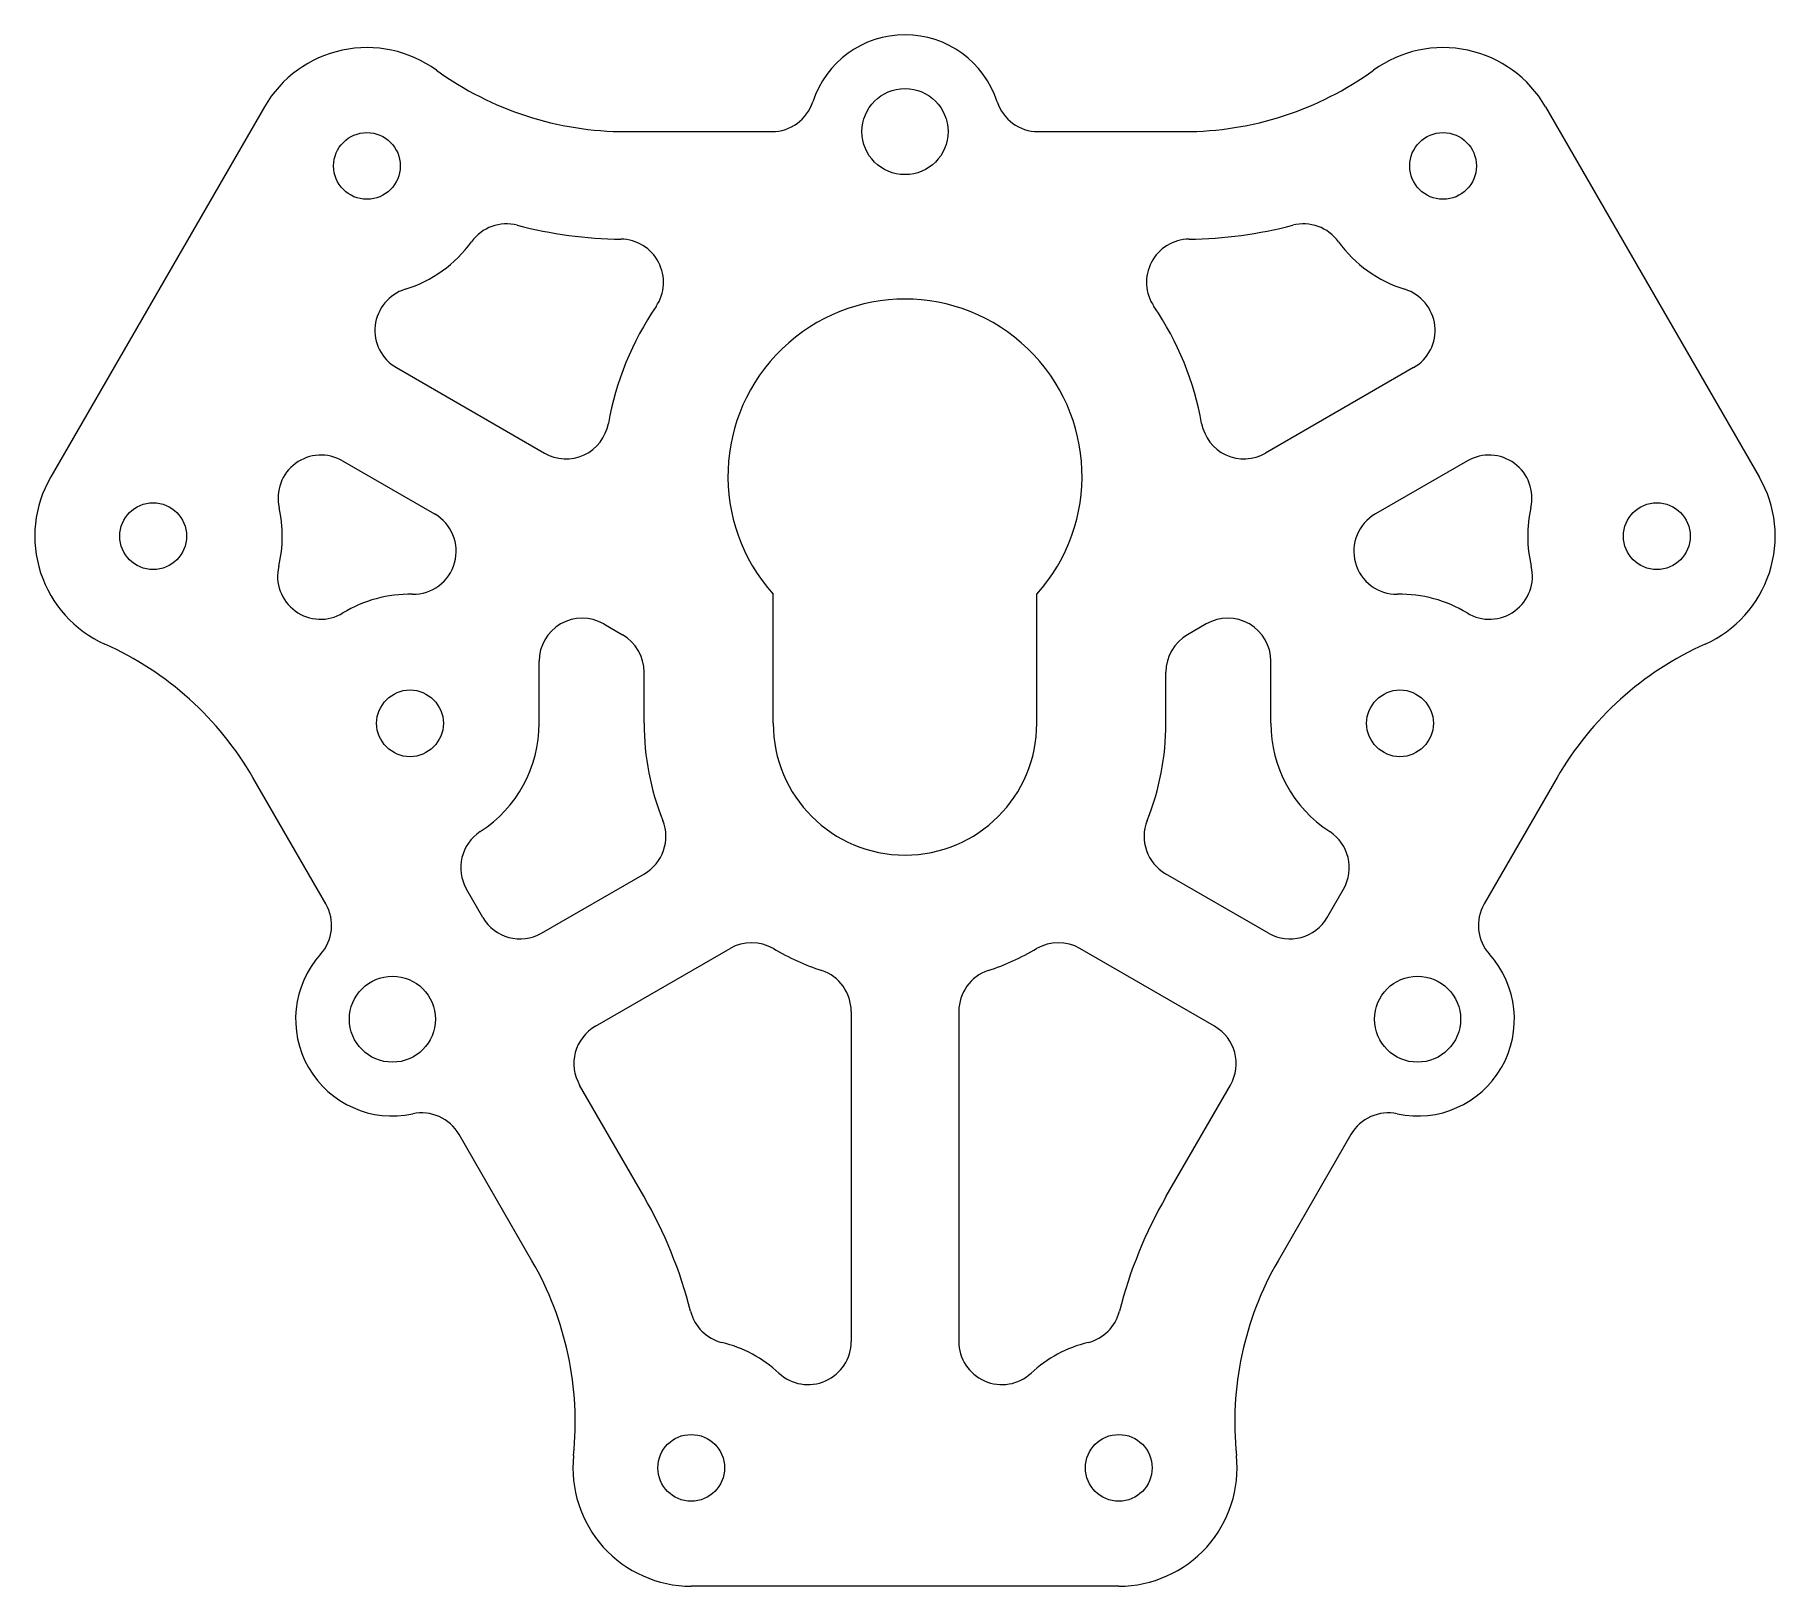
# Model space of a CAD drawing. Header units: millimetres. Extents: x -40.4 to 40.4, y -40.1 to 32.
import ezdxf

# ---------------------------------------------------------------- set-up
doc = ezdxf.new("R2010")
doc.units = ezdxf.units.MM

msp = doc.modelspace()

# ---------------------------------------------------------------- linework, layer by layer
at = {"color": 7, "linetype": 'Continuous', "lineweight": 15}
for p, q in [((-29.763, 28.654), (-39.696, 11.449)), ((29.763, 28.654), (39.696, 11.449)), ((-12.966, 27.5), (-6.185, 27.5)), ((6.185, 27.5), (12.966, 27.5)), ((-23.631, 16.53), (-16.753, 12.559)), ((23.631, 16.53), (16.753, 12.559)), ((-26.131, 12.2), (-21.854, 9.731)), ((26.131, 12.2), (21.854, 9.731)), ((-6.125, 0), (-6.125, 6)), ((6.125, 0), (6.125, 6)), ((-14, 4.619), (-13.125, 4.114)), ((14, 4.619), (13.125, 4.114)), ((-17, 0), (-17, 2.887)), ((17, 0), (17, 2.887)), ((-12.125, 0), (-12.125, 2.382)), ((12.125, 0), (12.125, 2.382)), ((-26.908, -8.394), (-30.299, -2.521)), ((30.299, -2.521), (26.908, -8.394)), ((-16.887, -9.75), (-12.109, -6.991)), ((16.887, -9.75), (12.109, -6.991)), ((-19.62, -9.018), (-20.375, -7.709)), ((19.62, -9.018), (20.375, -7.709)), ((-14.387, -14.08), (-8.125, -10.464)), ((14.387, -14.08), (8.125, -10.464)), ((-2.5, -13.389), (-2.5, -28.731)), ((2.5, -13.389), (2.5, -28.731)), ((-12.136, -21.979), (-15.12, -16.812)), ((12.136, -21.979), (15.12, -16.812)), ((-17.333, -24.979), (-20.723, -19.106)), ((20.723, -19.106), (17.333, -24.979)), ((9.933, -40.102), (-9.933, -40.102))]:
    msp.add_line(p, q, dxfattribs=at)
for centre, radius in [((0, 27.5), 2), ((-25, 25.904), 1.55), ((25, 25.904), 1.55), ((-34.933, 8.699), 1.55), ((34.933, 8.699), 1.55), ((-23, 0), 1.55), ((23, 0), 1.55), ((-23.816, -13.75), 2), ((23.816, -13.75), 2), ((-9.933, -34.602), 1.55), ((9.933, -34.602), 1.55)]:
    msp.add_circle(centre, radius, dxfattribs=at)
for centre, radius, start, end in [((0, 27.5), 4.5, 17.92021, 162.07979), ((-25, 25.904), 5.5, 54.05464, 150), ((25, 25.904), 5.5, 30, 125.94536), ((-12.966, 42.5), 15, 234.05464, 270), ((12.966, 42.5), 15, 270, 305.94536), ((-6.185, 29.5), 2, 270, 342.07979), ((6.185, 29.5), 2, 197.92021, 270), ((-18.52, 21.212), 2, 75.37832, 144.09831), ((-12.966, 42.5), 20, 255.37832, 269.33743), ((12.966, 42.5), 20, 270.66257, 284.62168), ((18.52, 21.212), 2, 35.90169, 104.62168), ((-25, 25.904), 6, 287.22241, 324.09831), ((-13.221, 20.501), 2, 325.71942, 89.33743), ((13.221, 20.501), 2, 90.66257, 214.28058), ((25, 25.904), 6, 215.90169, 252.77759), ((-22.631, 18.262), 2, 107.22241, 240), ((0, 11.49), 8.225, 318.13169, 221.86831), ((22.631, 18.262), 2, 300, 72.77759), ((0, 11.49), 14, 145.71942, 169.91583), ((0, 11.49), 14, 10.08417, 34.28058), ((-15.753, 14.291), 2, 240, 349.91583), ((15.753, 14.291), 2, 190.08417, 300), ((-27.131, 10.468), 2, 60, 192.77759), ((27.131, 10.468), 2, 347.22241, 120), ((-34.933, 8.699), 5.5, 150, 245.94536), ((34.933, 8.699), 5.5, 294.05464, 30), ((-34.933, 8.699), 6, 346.54804, 12.77759), ((-22.854, 7.999), 2, 268.95502, 60), ((22.854, 7.999), 2, 120, 271.04498), ((34.933, 8.699), 6, 167.22241, 193.45196), ((-27.153, 6.838), 2, 166.54804, 301.27116), ((27.153, 6.838), 2, 238.72884, 13.45196), ((-23, 0), 6, 88.95502, 121.27116), ((23, 0), 6, 58.72884, 91.04498), ((-15, 2.887), 2, 60, 180), ((15, 2.887), 2, 0, 120), ((-14.125, 2.382), 2, 0, 60), ((14.125, 2.382), 2, 120, 180), ((-43.289, -10.021), 15, 30, 65.94536), ((43.289, -10.021), 15, 114.05464, 150), ((-23, 0), 6, 302.99926, 0), ((0, 0), 12.125, 180, 201.85997), ((0, 0), 6.125, 180, 0), ((0, 0), 12.125, 338.14003, 0), ((23, 0), 6, 180, 237.00074), ((-13.109, -5.259), 2, 300, 21.85997), ((13.109, -5.259), 2, 158.14003, 240), ((-18.643, -6.709), 2, 122.99926, 210), ((18.643, -6.709), 2, 330, 57.00074), ((-28.64, -9.394), 2, 317.92021, 30), ((28.64, -9.394), 2, 150, 222.07979), ((-17.887, -8.018), 2, 210, 300), ((17.887, -8.018), 2, 240, 330), ((-7.125, -12.196), 2, 59.70769, 120), ((0, 0), 12.125, 239.70769, 251.42268), ((0, 0), 12.125, 288.57732, 300.29231), ((7.125, -12.196), 2, 60, 120.29231), ((-23.816, -13.75), 4.5, 137.92021, 282.07979), ((23.816, -13.75), 4.5, 257.92021, 42.07979), ((-4.5, -13.389), 2, 0, 71.42268), ((4.5, -13.389), 2, 108.57732, 180), ((-13.387, -15.812), 2, 120, 210), ((13.387, -15.812), 2, 330, 60), ((-22.455, -20.106), 2, 30, 102.07979), ((22.455, -20.106), 2, 77.92021, 150), ((-30.323, -32.479), 21, 14.21042, 30), ((30.323, -32.479), 21, 150, 165.78958), ((-30.323, -32.479), 15, 354.05464, 30), ((30.323, -32.479), 15, 150, 185.94536), ((-8.027, -26.833), 2, 194.21042, 256.21315), ((8.027, -26.833), 2, 283.78685, 345.78958), ((-9.933, -34.602), 6, 47.22241, 76.21315), ((-4.5, -28.731), 2, 227.22241, 0), ((4.5, -28.731), 2, 180, 312.77759), ((9.933, -34.602), 6, 103.78685, 132.77759), ((-9.933, -34.602), 5.5, 174.05464, 270), ((9.933, -34.602), 5.5, 270, 5.94536)]:
    msp.add_arc(centre, radius, start, end, dxfattribs=at)

doc.saveas('drawing.dxf')
